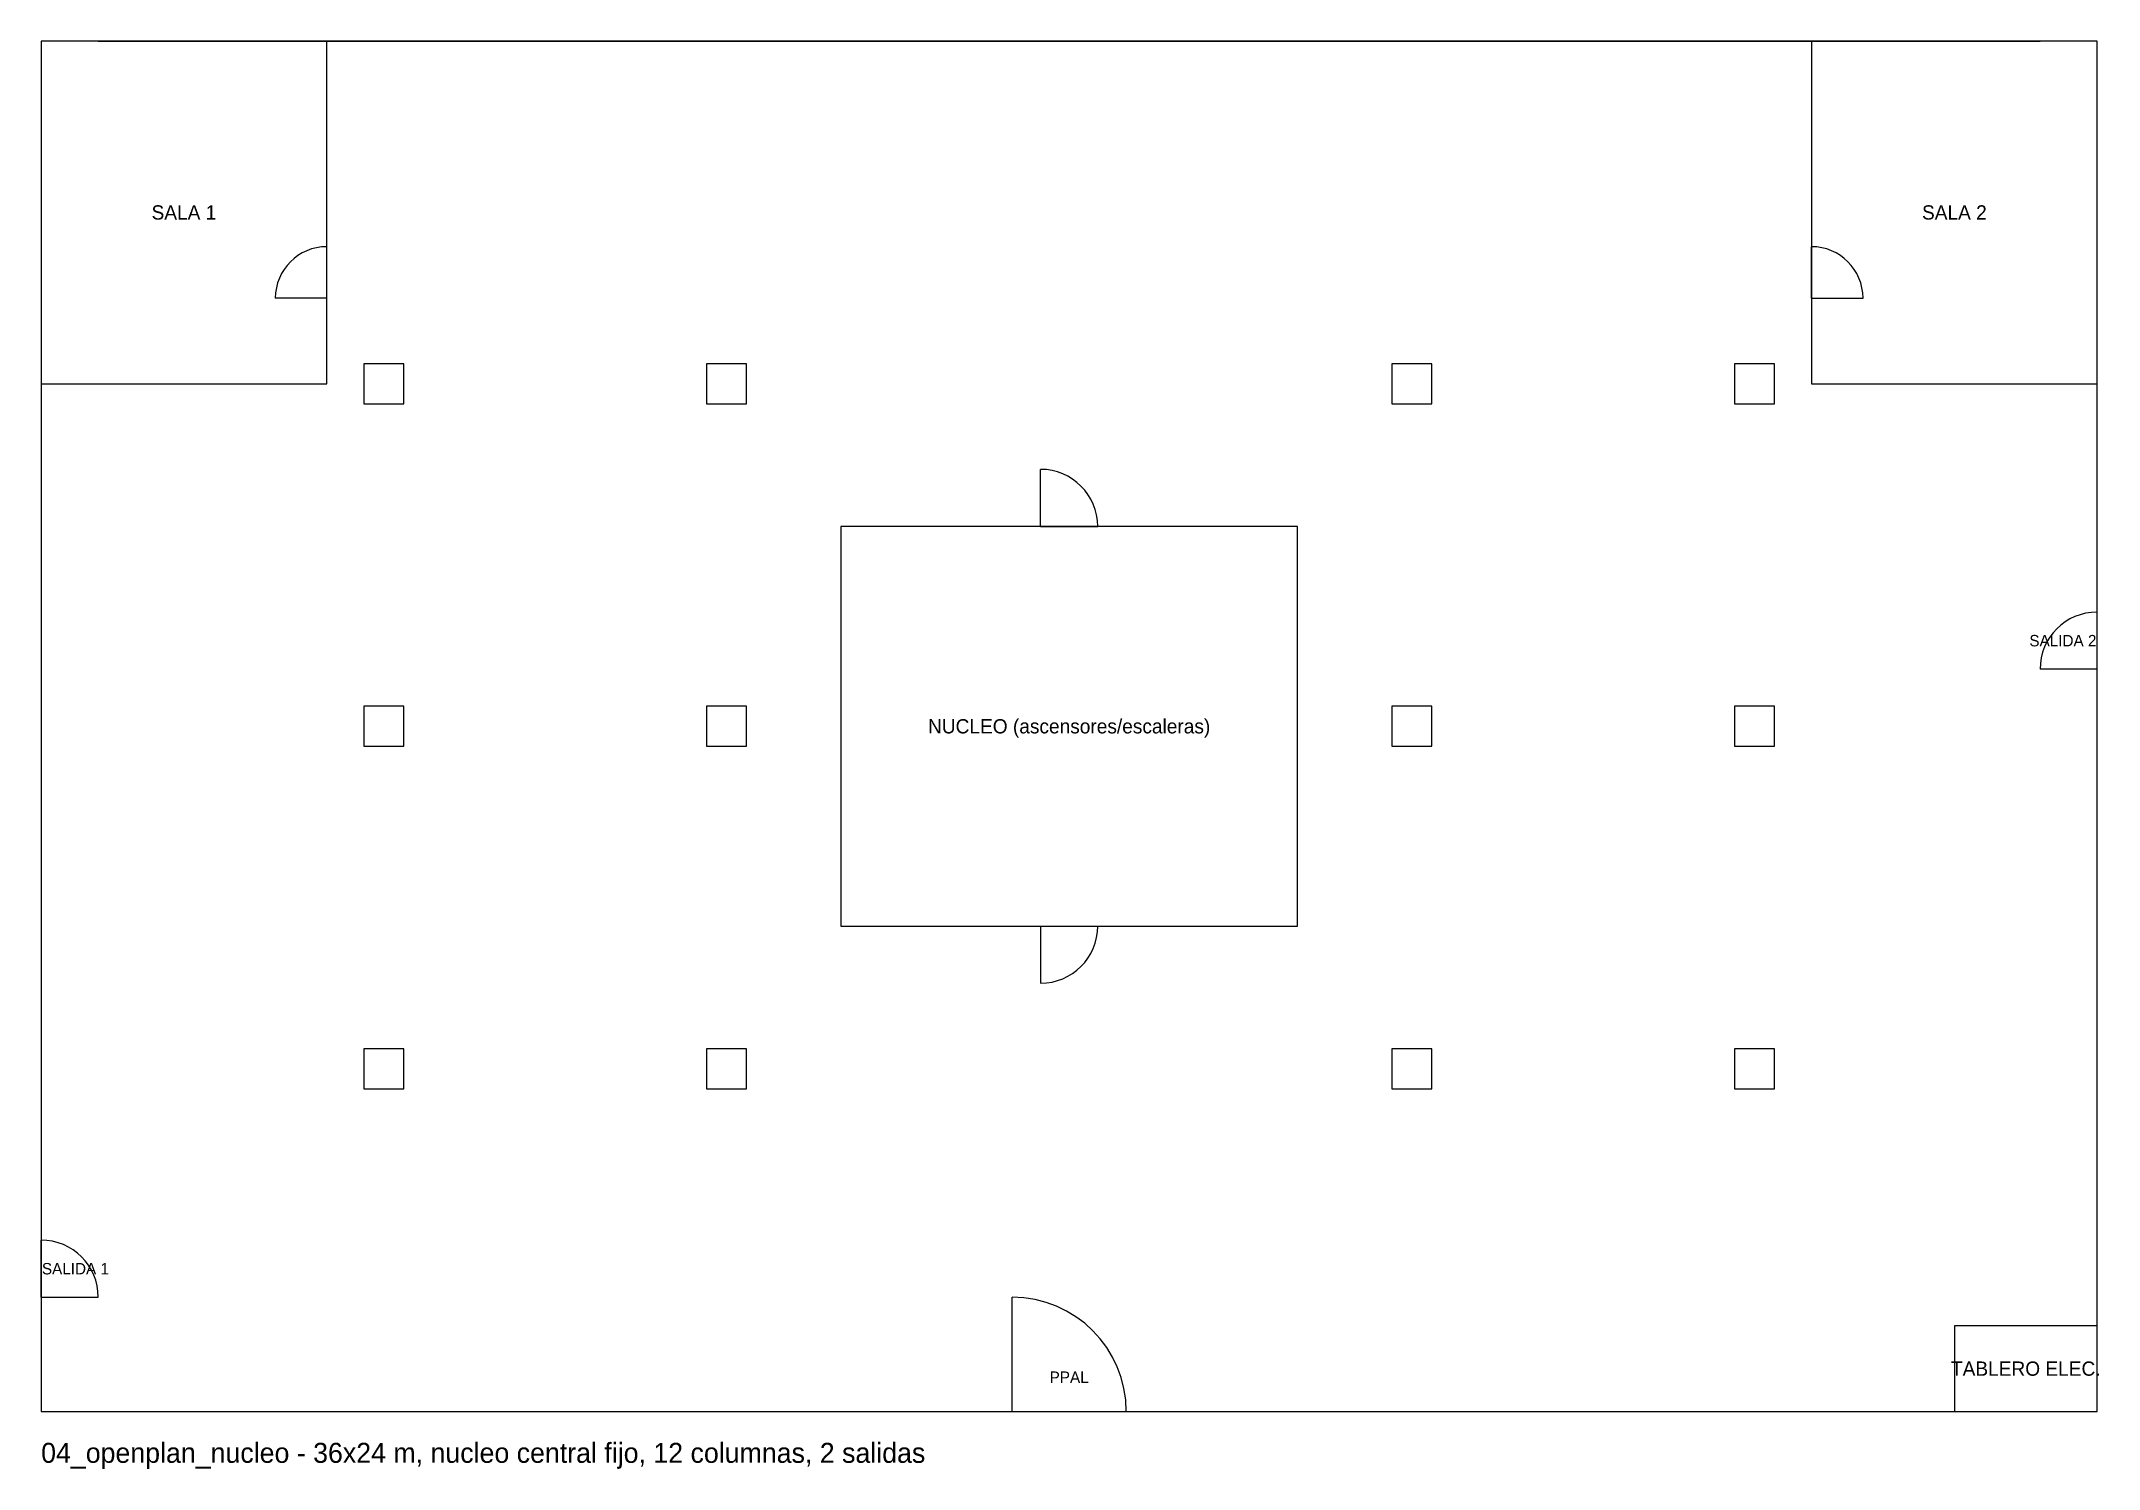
# Model space of a CAD drawing. Header units: millimetres. Extents: x 0 to 36029, y -1006 to 24000.
import ezdxf
from ezdxf.enums import TextEntityAlignment as Align

# ---------------------------------------------------------------- set-up
doc = ezdxf.new("R2010")
doc.units = ezdxf.units.MM
for name, color, linetype in [('A-COLUMNA', 1, 'Continuous'), ('A-MURO-EXT', 7, 'Continuous'), ('A-OFICINA-FIJA', 5, 'Continuous'), ('A-PUERTA-OFICINA', 4, 'Continuous'), ('A-PUERTA-PPAL', 3, 'Continuous'), ('A-PUERTA-SALIDA', 2, 'Continuous'), ('A-TEXTO', 8, 'Continuous'), ('A-VENTANA', 140, 'Continuous'), ('A-ZONA-RESTRINGIDA', 6, 'Continuous')]:
    doc.layers.add(name, color=color, linetype=linetype)

msp = doc.modelspace()

# ---------------------------------------------------------------- linework, layer by layer
at = {"layer": 'A-COLUMNA'}
for points in [[(5650, 17650), (6350, 17650), (6350, 18350), (5650, 18350)], [(11650, 17650), (12350, 17650), (12350, 18350), (11650, 18350)], [(23650, 17650), (24350, 17650), (24350, 18350), (23650, 18350)], [(29650, 17650), (30350, 17650), (30350, 18350), (29650, 18350)], [(5650, 11650), (6350, 11650), (6350, 12350), (5650, 12350)], [(11650, 11650), (12350, 11650), (12350, 12350), (11650, 12350)], [(23650, 11650), (24350, 11650), (24350, 12350), (23650, 12350)], [(29650, 11650), (30350, 11650), (30350, 12350), (29650, 12350)], [(5650, 5650), (6350, 5650), (6350, 6350), (5650, 6350)], [(11650, 5650), (12350, 5650), (12350, 6350), (11650, 6350)], [(23650, 5650), (24350, 5650), (24350, 6350), (23650, 6350)], [(29650, 5650), (30350, 5650), (30350, 6350), (29650, 6350)]]:
    msp.add_lwpolyline(points, close=True, dxfattribs=at)
at = {"layer": 'A-MURO-EXT'}
msp.add_lwpolyline([(0, 0), (36000, 0), (36000, 24000), (0, 24000)], close=True, dxfattribs=at)
at = {"layer": 'A-OFICINA-FIJA'}
for points in [[(0, 18000), (5000, 18000), (5000, 24000), (0, 24000)], [(31000, 18000), (36000, 18000), (36000, 24000), (31000, 24000)], [(14000, 8500), (22000, 8500), (22000, 15500), (14000, 15500)]]:
    msp.add_lwpolyline(points, close=True, dxfattribs=at)
at = {"layer": 'A-PUERTA-OFICINA'}
for p, q in [((5000, 19500), (5000, 20400)), ((31000, 19500), (31000, 20400)), ((5000, 19500), (4100, 19500)), ((31000, 19500), (31900, 19500)), ((17500, 15500), (17500, 16500)), ((17500, 15500), (18500, 15500)), ((17500, 8500), (18500, 8500)), ((17500, 8500), (17500, 7500))]:
    msp.add_line(p, q, dxfattribs=at)
for centre, radius, start, end in [((5000, 19500), 900, 90, 180), ((31000, 19500), 900, 0, 90), ((17500, 15500), 1000, 0, 90), ((17500, 8500), 1000, -90, 0)]:
    msp.add_arc(centre, radius, start, end, dxfattribs=at)
at = {"layer": 'A-PUERTA-PPAL'}
for q in [(17000, 2000), (19000, 0)]:
    msp.add_line((17000, 0), q, dxfattribs=at)
msp.add_arc((17000, 0), 2000, 0, 90, dxfattribs=at)
at = {"layer": 'A-PUERTA-SALIDA'}
for p, q in [((36000, 13000), (36000, 14000)), ((36000, 13000), (35000, 13000)), ((0, 2000), (0, 3000)), ((0, 2000), (1000, 2000))]:
    msp.add_line(p, q, dxfattribs=at)
for centre, start, end in [((36000, 13000), 90, 180), ((0, 2000), 0, 90)]:
    msp.add_arc(centre, 1000, start, end, dxfattribs=at)
at = {"layer": 'A-VENTANA'}
msp.add_line((1000, 24000), (35000, 24000), dxfattribs=at)
at = {"layer": 'A-ZONA-RESTRINGIDA'}
msp.add_lwpolyline([(33500, 0), (36000, 0), (36000, 1500), (33500, 1500)], close=True, dxfattribs=at)

# ---------------------------------------------------------------- texts
at = {"layer": 'A-TEXTO'}
for s, height, p in [('SALA 1', 250, (2500, 21000)), ('SALA 2', 250, (33500, 21000)), ('SALIDA 2', 200, (35400, 13500)), ('NUCLEO (ascensores/escaleras)', 250, (18000, 12000)), ('SALIDA 1', 200, (600, 2500)), ('TABLERO ELEC.', 250, (34750, 750)), ('PPAL', 200, (18000, 600))]:
    msp.add_text(s, height=height, dxfattribs=at).set_placement(p, align=Align.MIDDLE_CENTER)
msp.add_text('04_openplan_nucleo - 36x24 m, nucleo central fijo, 12 columnas, 2 salidas', height=350, dxfattribs=at).set_placement((0, -900))

doc.saveas('drawing.dxf')
